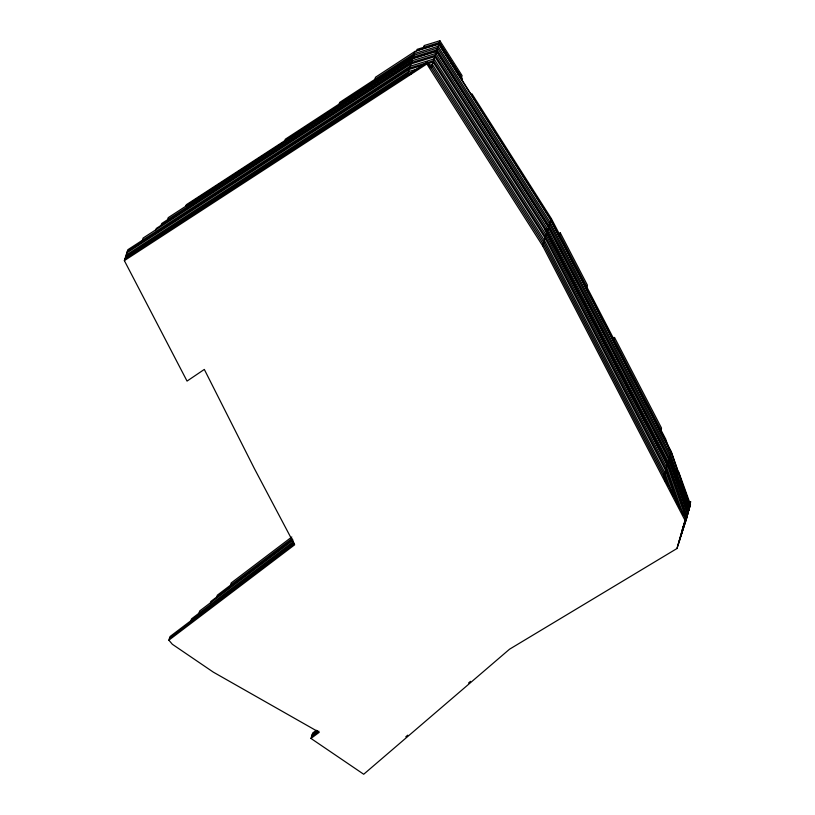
<?xml version="1.0" encoding="UTF-8"?>
<svg xmlns="http://www.w3.org/2000/svg" width="815" height="815" viewBox="0 0 815 815"><rect width="100%" height="100%" fill="white"/><g stroke="black" fill="none" stroke-linecap="round" stroke-linejoin="round"><path stroke-width="1.22" d="M686.261 519.44L690.641 501.612L686.831 517.627L676.98 548.515L509.528 649.209L363.704 774.25L310.943 738.431L312.705 732.97L316.373 730.26M676.98 548.515L685.517 518.411L543.269 244.072L427.447 62.144L124.94 258.813M678.141 544.878L683.469 526.184M679.445 540.793L685.211 520.734M681.177 535.343L686.953 515.284L668.31 461.748L547.904 229.535L435.811 53.464L411.983 60.768L161.706 223.514L161.126 225.337M682.868 530.066L688.105 511.647L669.472 458.122L549.086 225.938L436.972 49.837L413.144 57.132L186.309 204.738L185.82 206.276L412.645 58.68L436.483 51.376L548.577 227.446L668.983 459.66L687.616 513.195M683.938 526.704L689.938 505.921L671.305 452.396L550.909 220.213L438.806 44.112L414.967 51.406L375.532 77.221L374.839 79.401M685.303 522.415L690.458 504.526L678.701 471.885M310.943 738.431L319.236 732.328L213.336 672.151L172.301 644.237L168.878 640.172L294.663 544.797L254.27 468.36L204.321 369.429L187.042 381.084L124.359 260.627L127.843 249.726L410.24 66.219L434.079 58.925L546.172 234.995L666.578 467.199L683.143 514.785M142.38 240.333L143.104 238.062L410.964 63.947L434.803 56.653L546.896 232.723L667.302 464.937L685.935 518.462M155.828 229.84L156.266 228.475L411.402 62.582L435.241 55.288L547.323 231.358L667.73 463.572L686.373 517.097M167.564 219.734L168.236 217.646L412.645 58.68M168.878 640.172L170.04 636.535L293.808 542.698M190.944 620.684L191.525 618.87L293.39 541.639M198.972 613.226L199.695 610.955L293.115 540.121M210.453 602.794L210.891 601.429L292.524 539.54M216.77 596.977L217.34 595.164L292.086 538.491M230.492 585.19L231.226 582.919L291.801 536.983M414.967 51.406L407.337 75.306L410.913 74.206M416.638 50.897L417.127 49.348L439.295 42.563L461.514 77.476L462.095 75.652L439.876 40.75L424.197 45.548L423.617 47.362M124.359 260.627L426.866 63.957L427.447 62.144M431.176 68.002L439.876 40.75M471.539 94.948L471.905 93.786L551.409 218.675L665.56 438.837L669.828 450.675M685.517 518.411L684.946 520.235L542.688 245.896L546.896 232.723M547.323 231.358L550.909 220.213M666.049 442.362L551.032 219.836L551.409 218.675M559.742 234.761L560.323 232.937L558.214 233.793M586.841 287.012L587.421 285.189L560.323 232.937M613.94 339.274L614.52 337.461L612.167 338.184M660.955 429.933L661.536 428.12L614.52 337.461M665.193 439.998L665.56 438.837M671.305 452.396L550.176 218.481L671.428 452.009L663.675 476.286L665.743 482.236M682.308 529.821L690.458 504.526M405.809 736.821L407.734 735.171M468.584 683.001L470.51 681.35M169.459 638.359L294.235 543.748M312.125 734.784L317.636 730.719M311.544 736.607L318.889 731.187M688.685 509.833L670.052 456.298L549.667 224.125L437.553 48.014L413.725 55.318L339.193 104.096L339.743 102.364L414.275 53.586L438.103 46.292L550.217 222.393L670.602 454.576L689.235 508.102M413.725 55.318L285.321 139.202L284.741 141.026L413.144 57.132M185.942 205.9L412.767 58.293L436.606 50.999L548.719 227.1L669.105 459.283L687.738 512.808M127.262 251.54L409.66 68.032L433.498 60.738L545.592 236.808L665.998 469.022L679.659 508.275M126.824 252.905L409.222 69.397L423.525 65.017M126.101 255.177L408.498 71.669L418.034 68.745M125.52 256.99L407.918 73.482L413.877 71.659M416.76 50.52L438.928 43.735L551.032 219.836M427.101 63.927L433.06 62.103L545.154 238.174L665.56 470.387L677.153 503.69M428.761 65.465L432.337 64.375L544.43 240.445L664.836 472.659L673.119 496.447M429.373 66.922L431.756 66.188L543.85 242.259L664.256 474.473L668.392 486.372M426.866 63.957L542.688 245.896M439.295 42.563L462.502 79.024L462.125 80.186L438.928 43.735M667.73 463.572L545.561 228.577L545.123 229.942L667.302 464.937M676.654 469.623L677.937 473.179M680.922 481.471L683.907 489.764M683.999 490.029L689.877 506.339M671.428 452.009L690.061 505.545"/></g></svg>
